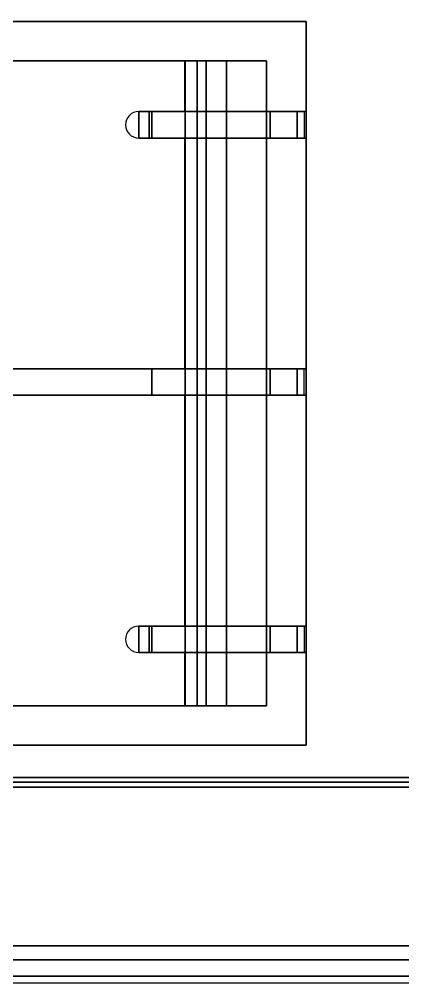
# Model space of a CAD drawing. Header units: millimetres. Extents: x -1 to 1223, y -741 to 23.
# Drawn here: x 277.1 to 422.4, y -730 to -364.8 of the extents above; entities that cross this region are included whole.
import ezdxf

# ---------------------------------------------------------------- set-up
doc = ezdxf.new("R2010")
doc.units = ezdxf.units.MM
for name, color, linetype in [('PQ_200_2D', 1, 'Continuous'), ('PQ_200_3D', 1, 'Continuous'), ('PQ_204_2D', 7, 'Continuous'), ('PQ_204_3D', 7, 'Continuous')]:
    doc.layers.add(name, color=color, linetype=linetype)

msp = doc.modelspace()

# ---------------------------------------------------------------- linework, layer by layer
at = {"layer": 'PQ_200_2D'}
msp.add_lwpolyline([(0, 0), (0, -730), (1200, -730), (1200, 0)], close=True, dxfattribs=at)
at = {"layer": 'PQ_200_3D'}
for points in [[(1200, -721.37, 900.61), (1200, 0, 900.61), (0, 0, 900.61), (0, -721.37, 900.61)], [(0, -103.19, 649.81), (1200, -103.19, 649.81), (1200, -652.22, 649.81), (0, -652.22, 649.81)], [(1200, -652.22, 649.81), (1200, -652.22, 661.47), (0, -652.22, 661.47), (0, -652.22, 649.81)], [(0, -653.99, 812.4), (1200, -653.99, 812.4), (1200, -727.47, 885.88), (0, -727.47, 885.88)], [(1200, -715.96, 694.58), (1200, -653.99, 812.4), (0, -653.99, 812.4), (0, -715.96, 694.58)], [(1200, -655.84, 664.61), (1200, -715.96, 656.16), (0, -715.96, 656.16), (0, -655.84, 664.61)], [(0, -715.96, 656.16), (1200, -715.96, 656.16), (1200, -715.96, 694.58), (0, -715.96, 694.58)]]:
    msp.add_3dface(points, dxfattribs=at)
for points, invisible_edges in [([(0, -652.22, 661.47), (1200, -652.22, 661.47), (1200, -652.32, 662.24), (0, -652.32, 662.24)], 4), ([(0, -652.32, 662.24), (1200, -652.32, 662.24), (1200, -652.59, 662.96), (0, -652.59, 662.96)], 5), ([(0, -652.59, 662.96), (1200, -652.59, 662.96), (1200, -653.04, 663.59), (0, -653.04, 663.59)], 5), ([(1200, -653.62, 664.1), (0, -653.62, 664.1), (0, -653.04, 663.59), (1200, -653.04, 663.59)], 5), ([(0, -653.62, 664.1), (1200, -653.62, 664.1), (1200, -654.31, 664.45), (0, -654.31, 664.45)], 5), ([(0, -654.31, 664.45), (1200, -654.31, 664.45), (1200, -655.06, 664.63), (0, -655.06, 664.63)], 5), ([(0, -655.06, 664.63), (1200, -655.06, 664.63), (1200, -655.84, 664.61), (0, -655.84, 664.61)], 1), ([(1200, -721.37, 900.61), (0, -721.37, 900.61), (0, -723.6, 900.32), (1200, -723.6, 900.32)], 4), ([(1200, -723.6, 900.32), (0, -723.6, 900.32), (0, -725.69, 899.46), (1200, -725.69, 899.46)], 5), ([(1200, -725.69, 899.46), (0, -725.69, 899.46), (0, -727.47, 898.08), (1200, -727.47, 898.08)], 5), ([(1200, -727.47, 898.08), (0, -727.47, 898.08), (0, -728.84, 896.3), (1200, -728.84, 896.3)], 5), ([(1200, -728.84, 887.67), (0, -728.84, 887.67), (0, -727.47, 885.88), (1200, -727.47, 885.88)], 1), ([(1200, -728.84, 896.3), (0, -728.84, 896.3), (0, -729.71, 894.22), (1200, -729.71, 894.22)], 5), ([(1200, -729.71, 889.75), (0, -729.71, 889.75), (0, -728.84, 887.67), (1200, -728.84, 887.67)], 5), ([(1200, -729.71, 894.22), (0, -729.71, 894.22), (0, -730, 891.98), (1200, -730, 891.98)], 5), ([(1200, -730, 891.98), (0, -730, 891.98), (0, -729.71, 889.75), (1200, -729.71, 889.75)], 5)]:
    msp.add_3dface(points, dxfattribs=dict(at, invisible_edges=invisible_edges))
at = {"layer": 'PQ_204_2D'}
for p, q in [((339.77, -380.64), (339.77, -399.85)), ((339.77, -409.85), (339.77, -497.35)), ((370.77, -497.35), (370.77, -409.85)), ((339.77, -507.35), (339.77, -594.85)), ((370.77, -594.85), (370.77, -507.35)), ((339.77, -604.85), (339.77, -625)), ((0, -715.96), (1200, -715.96))]:
    msp.add_line(p, q, dxfattribs=at)
msp.add_lwpolyline([(23.64, -365.64), (23.64, -640), (385.77, -640), (385.77, -365.64)], close=True, dxfattribs=at)
for points in [[(370.77, -399.85), (370.77, -380.64), (209.7, -380.64)], [(209.7, -625), (370.77, -625), (370.77, -604.85)]]:
    msp.add_lwpolyline(points, dxfattribs=at)
for points in [[(385.77, -399.85), (322.36, -399.85, 1), (322.36, -409.85), (385.77, -409.85)], [(385.77, -497.35), (235.78, -497.35, 1), (235.78, -507.35), (385.77, -507.35)], [(385.77, -594.85), (322.36, -594.85, 1), (322.36, -604.85), (385.77, -604.85)]]:
    msp.add_lwpolyline(points, format="xyb", dxfattribs=at)
at = {"layer": 'PQ_204_3D'}
for points, invisible_edges in [([(23.64, -365.64, 905.64), (38.64, -380.64, 905.64), (370.77, -380.64, 905.64), (385.77, -365.64, 905.64)], 5), ([(385.77, -365.64, 905.64), (370.77, -380.64, 905.64), (370.77, -625, 905.64), (385.77, -640, 905.64)], 5), ([(38.64, -380.64, 900.64), (62.33, -380.64, 903.26), (63.2, -380.64, 903.15), (370.77, -380.64, 900.64)], 5), ([(346.21, -380.64, 903.15), (63.2, -380.64, 903.15), (64.07, -380.64, 903.26), (345.34, -380.64, 903.26)], 5), ([(346.21, -380.64, 903.15), (347.08, -380.64, 903.26), (370.77, -380.64, 900.64), (63.2, -380.64, 903.15)], 14), ([(64.07, -380.64, 903.26), (64.89, -380.64, 903.57), (69.44, -380.64, 904.32), (345.34, -380.64, 903.26)], 14), ([(339.97, -380.64, 904.32), (344.51, -380.64, 903.57), (345.34, -380.64, 903.26), (69.44, -380.64, 904.32)], 5), ([(341.53, -380.64, 904.39), (343.07, -380.64, 904.14), (344.51, -380.64, 903.57), (339.97, -380.64, 904.32)], 4), ([(339.97, -380.64, 904.32), (339.97, -625, 904.32), (341.53, -625, 904.39), (341.53, -380.64, 904.39)], 4), ([(341.53, -380.64, 904.39), (341.53, -625, 904.39), (343.07, -625, 904.14), (343.07, -380.64, 904.14)], 5), ([(343.07, -380.64, 904.14), (343.07, -625, 904.14), (344.51, -625, 903.57), (344.51, -380.64, 903.57)], 1), ([(345.34, -625, 903.26), (345.34, -380.64, 903.26), (344.51, -380.64, 903.57), (344.51, -625, 903.57)], 1), ([(345.34, -380.64, 903.26), (345.34, -625, 903.26), (346.21, -625, 903.15), (346.21, -380.64, 903.15)], 5), ([(347.08, -625, 903.26), (347.08, -380.64, 903.26), (346.21, -380.64, 903.15), (346.21, -625, 903.15)], 5), ([(370.77, -380.64, 900.64), (347.08, -380.64, 903.26), (347.9, -380.64, 903.57), (355.62, -380.64, 905.64)], 13), ([(347.9, -625, 903.57), (347.9, -380.64, 903.57), (347.08, -380.64, 903.26), (347.08, -625, 903.26)], 4), ([(347.9, -380.64, 903.57), (351.64, -380.64, 905.03), (355.62, -380.64, 905.64)], 12), ([(347.9, -380.64, 903.57), (347.9, -625, 903.57), (351.64, -625, 905.03), (351.64, -380.64, 905.03)], 4), ([(355.62, -625, 905.64), (355.62, -380.64, 905.64), (351.64, -380.64, 905.03), (351.64, -625, 905.03)], 4), ([(355.62, -380.64, 905.64), (370.77, -380.64, 905.64), (370.77, -380.64, 900.64)], 12), ([(326.35, -399.85, 934.21), (322.52, -399.85, 927.2), (322.36, -399.85, 930.5), (325.36, -399.85, 934.09)], 5), ([(322.36, -399.85, 930.5), (323.63, -399.85, 933.14), (324.44, -399.85, 933.72), (325.36, -399.85, 934.09)], 9), ([(322.36, -399.85, 930.5), (322.56, -399.85, 931.47), (322.99, -399.85, 932.37), (323.63, -399.85, 933.14)], 8), ([(322.36, -399.85, 930.5), (322.52, -399.85, 927.2), (322.52, -409.85, 927.2), (322.36, -409.85, 930.5)], 2), ([(322.56, -399.85, 931.47), (322.36, -399.85, 930.5), (322.36, -409.85, 930.5), (322.56, -409.85, 931.47)], 8), ([(323.46, -399.85, 924.04), (322.52, -399.85, 927.2), (326.35, -399.85, 934.21), (325.11, -399.85, 921.18)], 6), ([(323.46, -409.85, 924.04), (322.52, -409.85, 927.2), (322.52, -399.85, 927.2), (323.46, -399.85, 924.04)], 10), ([(322.99, -399.85, 932.37), (322.56, -399.85, 931.47), (322.56, -409.85, 931.47), (322.99, -409.85, 932.37)], 10), ([(322.99, -409.85, 932.37), (323.63, -409.85, 933.14), (323.63, -399.85, 933.14), (322.99, -399.85, 932.37)], 10), ([(323.46, -399.85, 924.04), (325.11, -399.85, 921.18), (325.11, -409.85, 921.18), (323.46, -409.85, 924.04)], 10), ([(323.63, -409.85, 933.14), (324.44, -409.85, 933.72), (324.44, -399.85, 933.72), (323.63, -399.85, 933.14)], 10), ([(325.36, -399.85, 934.09), (324.44, -399.85, 933.72), (324.44, -409.85, 933.72), (325.36, -409.85, 934.09)], 10), ([(327.39, -399.85, 918.8), (325.11, -399.85, 921.18), (326.35, -399.85, 934.21), (342.11, -399.85, 913.52)], 6), ([(325.11, -399.85, 921.18), (327.39, -399.85, 918.8), (327.39, -409.85, 918.8), (325.11, -409.85, 921.18)], 8), ([(326.35, -399.85, 934.21), (325.36, -399.85, 934.09), (325.36, -409.85, 934.09), (326.35, -409.85, 934.21)], 2), ([(342.11, -399.85, 913.52), (326.35, -399.85, 934.21), (372.24, -399.85, 934.21), (355.62, -399.85, 905.64)], 5), ([(342.11, -409.85, 913.52), (327.39, -409.85, 918.8), (327.39, -399.85, 918.8), (342.11, -399.85, 913.52)], 8), ([(342.11, -399.85, 913.52), (355.62, -399.85, 905.64), (355.62, -409.85, 905.64), (342.11, -409.85, 913.52)], 8), ([(372.24, -399.85, 934.21), (382.46, -399.85, 929.45), (384.86, -399.85, 921.73), (355.62, -399.85, 905.64)], 12), ([(355.62, -399.85, 905.64), (384.86, -399.85, 921.73), (385.76, -399.85, 913.7), (385.15, -399.85, 905.64)], 1), ([(384.86, -399.85, 921.73), (382.46, -399.85, 929.45), (382.46, -409.85, 929.45), (384.86, -409.85, 921.73)], 8), ([(384.86, -409.85, 921.73), (385.76, -409.85, 913.7), (385.76, -399.85, 913.7), (384.86, -399.85, 921.73)], 10), ([(385.15, -399.85, 905.64), (385.76, -399.85, 913.7), (385.76, -409.85, 913.7), (385.15, -409.85, 905.64)], 2), ([(326.35, -409.85, 934.21), (325.36, -409.85, 934.09), (322.36, -409.85, 930.5), (322.52, -409.85, 927.2)], 10), ([(322.99, -409.85, 932.37), (322.56, -409.85, 931.47), (322.36, -409.85, 930.5), (323.63, -409.85, 933.14)], 4), ([(324.44, -409.85, 933.72), (323.63, -409.85, 933.14), (322.36, -409.85, 930.5), (325.36, -409.85, 934.09)], 6), ([(323.46, -409.85, 924.04), (326.35, -409.85, 934.21), (322.52, -409.85, 927.2)], 3), ([(325.11, -409.85, 921.18), (327.39, -409.85, 918.8), (326.35, -409.85, 934.21), (323.46, -409.85, 924.04)], 6), ([(326.35, -409.85, 934.21), (327.39, -409.85, 918.8), (342.11, -409.85, 913.52), (372.24, -409.85, 934.21)], 5), ([(372.24, -409.85, 934.21), (342.11, -409.85, 913.52), (355.62, -409.85, 905.64), (384.86, -409.85, 921.73)], 13), ([(355.62, -409.85, 905.64), (385.15, -409.85, 905.64), (385.76, -409.85, 913.7), (384.86, -409.85, 921.73)], 8), ([(372.24, -409.85, 934.21), (384.86, -409.85, 921.73), (382.46, -409.85, 929.45)], 1), ([(234.87, -497.35, 934.21), (372.24, -497.35, 934.21), (327.36, -497.35, 918.81), (234.7, -497.35, 931.83)], 10), ([(327.36, -497.35, 918.81), (372.24, -497.35, 934.21), (342.09, -497.35, 913.53)], 3), ([(342.09, -507.35, 913.53), (327.36, -507.35, 918.81), (327.36, -497.35, 918.81), (342.09, -497.35, 913.53)], 8), ([(355.62, -497.35, 905.64), (342.09, -497.35, 913.53), (372.24, -497.35, 934.21), (384.83, -497.35, 921.79)], 14), ([(342.09, -497.35, 913.53), (355.62, -497.35, 905.64), (355.62, -507.35, 905.64), (342.09, -507.35, 913.53)], 8), ([(385.72, -497.35, 913.72), (385.06, -497.35, 905.64), (355.62, -497.35, 905.64), (384.83, -497.35, 921.79)], 4), ([(382.44, -497.35, 929.54), (384.83, -497.35, 921.79), (372.24, -497.35, 934.21)], 2), ([(382.44, -507.35, 929.54), (384.83, -507.35, 921.79), (384.83, -497.35, 921.79), (382.44, -497.35, 929.54)], 2), ([(385.72, -497.35, 913.72), (384.83, -497.35, 921.79), (384.83, -507.35, 921.79), (385.72, -507.35, 913.72)], 10), ([(385.72, -507.35, 913.72), (385.06, -507.35, 905.64), (385.06, -497.35, 905.64), (385.72, -497.35, 913.72)], 8), ([(234.87, -507.35, 934.21), (234.7, -507.35, 931.83), (327.36, -507.35, 918.81), (372.24, -507.35, 934.21)], 5), ([(342.09, -507.35, 913.53), (372.24, -507.35, 934.21), (327.36, -507.35, 918.81)], 3), ([(372.24, -507.35, 934.21), (342.09, -507.35, 913.53), (355.62, -507.35, 905.64), (384.83, -507.35, 921.79)], 13), ([(355.62, -507.35, 905.64), (385.06, -507.35, 905.64), (385.72, -507.35, 913.72), (384.83, -507.35, 921.79)], 8), ([(382.44, -507.35, 929.54), (372.24, -507.35, 934.21), (384.83, -507.35, 921.79)], 2), ([(322.36, -594.85, 930.5), (322.56, -594.85, 931.47), (322.99, -594.85, 932.37), (323.63, -594.85, 933.14)], 8), ([(322.36, -594.85, 930.5), (323.63, -594.85, 933.14), (324.44, -594.85, 933.72), (325.36, -594.85, 934.09)], 9), ([(326.35, -594.85, 934.21), (322.52, -594.85, 927.2), (322.36, -594.85, 930.5), (325.36, -594.85, 934.09)], 5), ([(322.52, -604.85, 927.2), (322.36, -604.85, 930.5), (322.36, -594.85, 930.5), (322.52, -594.85, 927.2)], 8), ([(322.36, -604.85, 930.5), (322.56, -604.85, 931.47), (322.56, -594.85, 931.47), (322.36, -594.85, 930.5)], 2), ([(323.46, -594.85, 924.04), (322.52, -594.85, 927.2), (326.35, -594.85, 934.21), (325.11, -594.85, 921.18)], 6), ([(323.46, -604.85, 924.04), (322.52, -604.85, 927.2), (322.52, -594.85, 927.2), (323.46, -594.85, 924.04)], 10), ([(322.56, -604.85, 931.47), (322.99, -604.85, 932.37), (322.99, -594.85, 932.37), (322.56, -594.85, 931.47)], 10), ([(323.63, -594.85, 933.14), (322.99, -594.85, 932.37), (322.99, -604.85, 932.37), (323.63, -604.85, 933.14)], 10), ([(323.46, -594.85, 924.04), (325.11, -594.85, 921.18), (325.11, -604.85, 921.18), (323.46, -604.85, 924.04)], 10), ([(324.44, -594.85, 933.72), (323.63, -594.85, 933.14), (323.63, -604.85, 933.14), (324.44, -604.85, 933.72)], 10), ([(324.44, -604.85, 933.72), (325.36, -604.85, 934.09), (325.36, -594.85, 934.09), (324.44, -594.85, 933.72)], 10), ([(327.39, -594.85, 918.8), (325.11, -594.85, 921.18), (326.35, -594.85, 934.21), (342.11, -594.85, 913.52)], 6), ([(327.39, -604.85, 918.8), (325.11, -604.85, 921.18), (325.11, -594.85, 921.18), (327.39, -594.85, 918.8)], 2), ([(325.36, -604.85, 934.09), (326.35, -604.85, 934.21), (326.35, -594.85, 934.21), (325.36, -594.85, 934.09)], 8), ([(372.24, -594.85, 934.21), (355.62, -594.85, 905.64), (342.11, -594.85, 913.52), (326.35, -594.85, 934.21)], 5), ([(342.11, -604.85, 913.52), (327.39, -604.85, 918.8), (327.39, -594.85, 918.8), (342.11, -594.85, 913.52)], 8), ([(342.11, -594.85, 913.52), (355.62, -594.85, 905.64), (355.62, -604.85, 905.64), (342.11, -604.85, 913.52)], 8), ([(385.76, -594.85, 913.7), (385.15, -594.85, 905.64), (355.62, -594.85, 905.64), (384.86, -594.85, 921.73)], 4), ([(384.86, -594.85, 921.73), (355.62, -594.85, 905.64), (372.24, -594.85, 934.21), (382.46, -594.85, 929.45)], 3), ([(382.46, -604.85, 929.45), (384.86, -604.85, 921.73), (384.86, -594.85, 921.73), (382.46, -594.85, 929.45)], 2), ([(385.76, -594.85, 913.7), (384.86, -594.85, 921.73), (384.86, -604.85, 921.73), (385.76, -604.85, 913.7)], 10), ([(385.76, -604.85, 913.7), (385.15, -604.85, 905.64), (385.15, -594.85, 905.64), (385.76, -594.85, 913.7)], 8), ([(326.35, -604.85, 934.21), (325.36, -604.85, 934.09), (322.36, -604.85, 930.5), (322.52, -604.85, 927.2)], 10), ([(322.36, -604.85, 930.5), (324.44, -604.85, 933.72), (323.63, -604.85, 933.14), (322.99, -604.85, 932.37)], 9), ([(322.56, -604.85, 931.47), (322.36, -604.85, 930.5), (322.99, -604.85, 932.37)], 2), ([(322.36, -604.85, 930.5), (325.36, -604.85, 934.09), (324.44, -604.85, 933.72)], 13), ([(323.46, -604.85, 924.04), (325.11, -604.85, 921.18), (326.35, -604.85, 934.21), (322.52, -604.85, 927.2)], 6), ([(327.39, -604.85, 918.8), (342.11, -604.85, 913.52), (326.35, -604.85, 934.21), (325.11, -604.85, 921.18)], 6), ([(342.11, -604.85, 913.52), (355.62, -604.85, 905.64), (372.24, -604.85, 934.21), (326.35, -604.85, 934.21)], 10), ([(384.86, -604.85, 921.73), (382.46, -604.85, 929.45), (372.24, -604.85, 934.21), (355.62, -604.85, 905.64)], 12), ([(355.62, -604.85, 905.64), (385.15, -604.85, 905.64), (385.76, -604.85, 913.7), (384.86, -604.85, 921.73)], 8), ([(370.77, -625, 905.64), (38.64, -625, 905.64), (23.64, -640, 905.64), (385.77, -640, 905.64)], 10), ([(63.2, -625, 903.15), (62.33, -625, 903.26), (38.64, -625, 900.64), (370.77, -625, 900.64)], 10), ([(64.07, -625, 903.26), (63.2, -625, 903.15), (346.21, -625, 903.15), (345.34, -625, 903.26)], 10), ([(370.77, -625, 900.64), (347.08, -625, 903.26), (346.21, -625, 903.15), (63.2, -625, 903.15)], 13), ([(69.44, -625, 904.32), (64.89, -625, 903.57), (64.07, -625, 903.26), (345.34, -625, 903.26)], 13), ([(339.97, -625, 904.32), (69.44, -625, 904.32), (345.34, -625, 903.26), (344.51, -625, 903.57)], 10), ([(344.51, -625, 903.57), (343.07, -625, 904.14), (341.53, -625, 904.39), (339.97, -625, 904.32)], 8), ([(347.9, -625, 903.57), (347.08, -625, 903.26), (370.77, -625, 900.64), (355.62, -625, 905.64)], 14), ([(351.64, -625, 905.03), (347.9, -625, 903.57), (355.62, -625, 905.64)], 2), ([(370.77, -625, 900.64), (370.77, -625, 905.64), (355.62, -625, 905.64)], 12)]:
    msp.add_3dface(points, dxfattribs=dict(at, invisible_edges=invisible_edges))
for points in [[(23.64, -365.64, 905.64), (385.77, -365.64, 905.64), (385.77, -365.64, 900.64), (23.64, -365.64, 900.64)], [(385.77, -365.64, 905.64), (385.77, -640, 905.64), (385.77, -640, 900.64), (385.77, -365.64, 900.64)], [(370.77, -380.64, 905.64), (38.64, -380.64, 905.64), (38.64, -380.64, 900.64), (370.77, -380.64, 900.64)], [(339.97, -625, 904.32), (339.97, -380.64, 904.32), (69.44, -380.64, 904.32), (69.44, -625, 904.32)], [(370.77, -380.64, 905.64), (355.62, -380.64, 905.64), (355.62, -625, 905.64), (370.77, -625, 905.64)], [(370.77, -625, 900.64), (370.77, -380.64, 900.64), (370.77, -380.64, 905.64), (370.77, -625, 905.64)], [(370.77, -625, 905.64), (370.77, -380.64, 905.64), (370.77, -380.64, 900.64), (370.77, -625, 900.64)], [(326.35, -399.85, 934.21), (326.35, -409.85, 934.21), (372.24, -409.85, 934.21), (372.24, -399.85, 934.21)], [(372.24, -399.85, 934.21), (372.24, -409.85, 934.21), (382.46, -409.85, 929.45), (382.46, -399.85, 929.45)], [(234.7, -507.35, 931.83), (234.7, -497.35, 931.83), (327.36, -497.35, 918.81), (327.36, -507.35, 918.81)], [(372.24, -497.35, 934.21), (234.87, -497.35, 934.21), (234.87, -507.35, 934.21), (372.24, -507.35, 934.21)], [(382.44, -507.35, 929.54), (382.44, -497.35, 929.54), (372.24, -497.35, 934.21), (372.24, -507.35, 934.21)], [(372.24, -604.85, 934.21), (372.24, -594.85, 934.21), (326.35, -594.85, 934.21), (326.35, -604.85, 934.21)], [(382.46, -604.85, 929.45), (382.46, -594.85, 929.45), (372.24, -594.85, 934.21), (372.24, -604.85, 934.21)], [(38.64, -625, 905.64), (370.77, -625, 905.64), (370.77, -625, 900.64), (38.64, -625, 900.64)], [(385.77, -640, 905.64), (23.64, -640, 905.64), (23.64, -640, 900.64), (385.77, -640, 900.64)]]:
    msp.add_3dface(points, dxfattribs=at)

doc.saveas('drawing.dxf')
